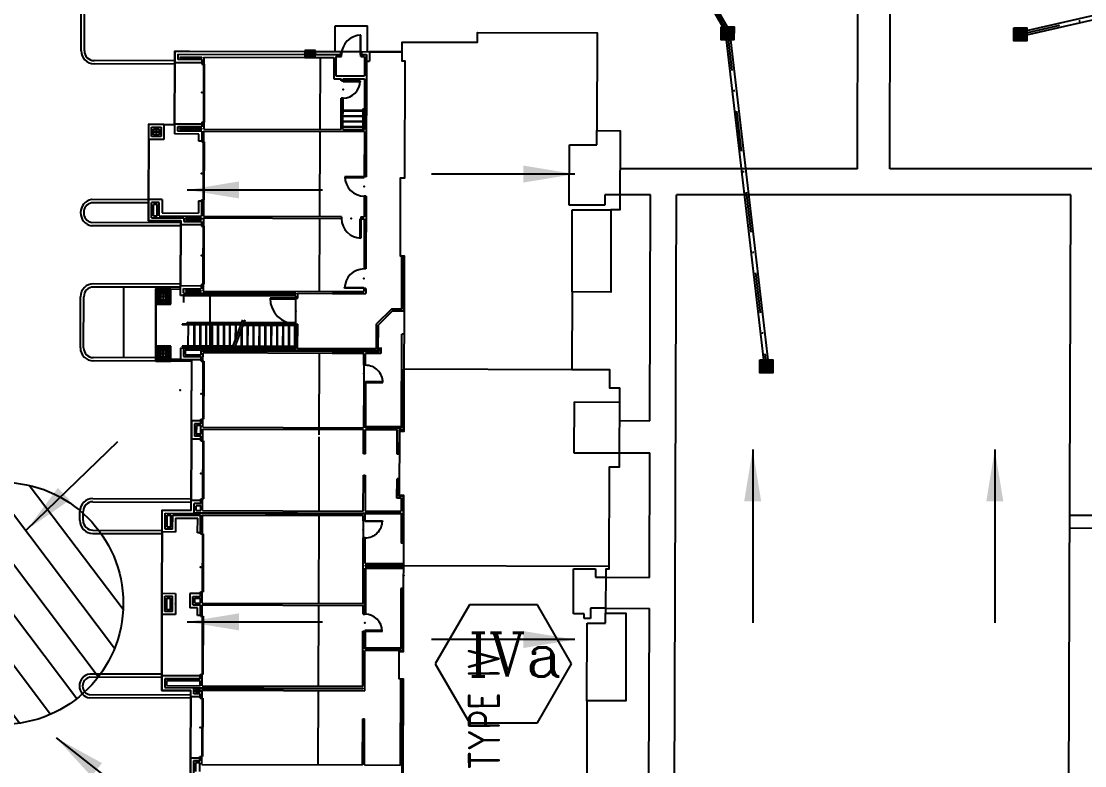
# Model space of a CAD drawing. Header units: feet. Extents: x 26064 to 27719, y 16802 to 28989.
# Drawn here: x 27254.8 to 27419.5, y 17707.2 to 17822.4 of the extents above; entities that cross this region are included whole.
import ezdxf
from ezdxf.enums import TextEntityAlignment as Align

# ---------------------------------------------------------------- set-up
doc = ezdxf.new("R2010")
doc.units = ezdxf.units.FT
doc.header["$LTSCALE"] = 50
doc.header["$MEASUREMENT"] = 0
doc.header["$PDSIZE"] = -0.5
doc.linetypes.add('CENTERPL', pattern=[0.25, 0.125, -0.0625, 0, -0.0625])
doc.linetypes.add('HIDDEN', pattern=[0.375, 0.25, -0.125])
for name, color, linetype in [('ALT-SD CL', 252, 'CENTERPL'), ('ALT-SD STRUCTURE', 252, 'Continuous'), ('ALT-SD-OUTER', 252, 'Continuous'), ('BUILDING-DOORS-EXT', 2, 'Continuous'), ('BUILDING-INTERIOR', 251, 'Continuous'), ('BUILDINGS', 5, 'Continuous'), ('CURB-B', 4, 'Continuous'), ('CURB-F', 32, 'Continuous'), ('FLUMES', 2, 'Continuous'), ('INLET PROTECTION', 1, 'HIDDEN'), ('SD-STRUCTURE', 6, 'Continuous'), ('SIDEWALK', 9, 'Continuous')]:
    doc.layers.add(name, color=color, linetype=linetype)
doc.styles.add('DCADTXTSTYLE2', font='ARCHITXT')
doc.styles.add('DCADTXTSTYLE3', font='ROMANC')
doc.styles.add('ls80', font='simplex', dxfattribs={"oblique": 15, "height": 4})
doc.dimstyles.new('dim', dxfattribs={"dimtxt": 0.18, "dimasz": 0.16, "dimexe": 0.0625, "dimexo": 0.0625, "dimgap": 0.03, "dimtad": 3, "dimdec": 4, "dimzin": 0, "dimdsep": 46, "dimtxsty": 'ls80', "dimcen": 0.09, "dimclrd": 256, "dimclre": 256, "dimclrt": 256, "dimaunit": 1, "dimadec": 4, "dimazin": 0, "dimtfac": 1, "dimtdec": 4, "dimtofl": 0, "dimtmove": 2, "dimatfit": 3, "dimfxl": 0, "dimtolj": 1, "dimtzin": 0, "dimlwd": -1, "dimlwe": -1, "dimarcsym": 0})

msp = doc.modelspace()

# ---------------------------------------------------------------- hatches: boundary and pattern name
at = {"layer": 'ALT-SD STRUCTURE'}
for points in [[(27363.18103, 17821.56951), (27365.18102, 17821.56367), (27365.17518, 17819.56368), (27363.17519, 17819.56952)], [(27408.55579, 17821.42769), (27410.55578, 17821.42185), (27410.54994, 17819.42186), (27408.54995, 17819.42769)], [(27369.19565, 17770.00288), (27371.19564, 17769.99704), (27371.18981, 17767.99705), (27369.18981, 17768.00289)]]:
    msp.add_hatch(color=7, dxfattribs=at).paths.add_polyline_path(points)
at = {"layer": 'INLET PROTECTION', "linetype": 'Continuous'}
h = msp.add_hatch(dxfattribs=at)
h.set_pattern_fill('ANSI31', scale=37.499998, angle=262.0889784, style=0)
h.set_pattern_definition([(307.088978, (51362.778, -5532.429), (3.7392183, 2.82681806), [])])
edge = h.paths.add_edge_path()
edge.add_arc((27251.78976, 17732.29707), 18.75, 0, 360)

# ---------------------------------------------------------------- linework, layer by layer
at = {"layer": 'ALT-SD CL', "color": 7}
for p, q in [((27409.55287, 17820.42477), (27467.89701, 17833.80839)), ((27364.12498, 17821.02202), (27358.97747, 17829.99817)), ((27364.12498, 17821.02202), (27370.19273, 17768.99996))]:
    msp.add_line(p, q, dxfattribs=at)
at = {"layer": 'ALT-SD STRUCTURE', "color": 7, "flags": 128}
for points in [[(27363.18103, 17821.56951), (27365.18102, 17821.56367), (27365.17518, 17819.56368), (27363.17519, 17819.56952)], [(27408.55579, 17821.42769), (27410.55578, 17821.42185), (27410.54994, 17819.42186), (27408.54995, 17819.42769)], [(27369.19565, 17770.00288), (27371.19564, 17769.99704), (27371.18981, 17767.99705), (27369.18981, 17768.00289)]]:
    msp.add_lwpolyline(points, close=True, dxfattribs=at)
at = {"layer": 'ALT-SD-OUTER', "color": 7}
for p, q in [((27410.55255, 17820.31552), (27466.89535, 17833.24004)), ((27410.55453, 17820.99312), (27466.89733, 17833.91764)), ((27363.43102, 17821.56878), (27358.78598, 17829.66873)), ((27364.19312, 17821.56655), (27359.16896, 17830.32761)), ((27363.96243, 17819.56722), (27369.7437, 17770.00128)), ((27364.62713, 17819.56528), (27370.4084, 17769.99934))]:
    msp.add_line(p, q, dxfattribs=at)
at = {"layer": 'BUILDING-DOORS-EXT', "color": 7}
for p, q in [((27307.25116, 17820.27441), (27307.24241, 17817.27563)), ((27307.37611, 17820.27405), (27307.25116, 17820.27441)), ((27307.36736, 17817.27526), (27307.37611, 17820.27405))]:
    msp.add_line(p, q, dxfattribs=at)
msp.add_arc((27307.36736, 17817.27526), 2.9988, 89.8327778, 179.8327778, dxfattribs=at)
at = {"layer": 'BUILDING-INTERIOR', "color": 7, "ltscale": 12}
for p, q in [((27278.54647, 17817.81748), (27278.54136, 17816.06819)), ((27278.54647, 17817.81748), (27280.79566, 17817.81091)), ((27279.00462, 17817.81614), (27298.66372, 17817.75876)), ((27298.66372, 17817.75876), (27298.66287, 17817.46721)), ((27298.66421, 17817.92537), (27298.66372, 17817.75876)), ((27300.33023, 17817.9205), (27298.66421, 17817.92537)), ((27300.32889, 17817.46235), (27300.32975, 17817.7539)), ((27300.32975, 17817.7539), (27300.33023, 17817.9205)), ((27300.32975, 17817.7539), (27304.2449, 17817.74248)), ((27304.24356, 17817.28432), (27304.2449, 17817.74248)), ((27307.49231, 17817.27484), (27307.49365, 17817.73299)), ((27307.49365, 17817.73299), (27308.70154, 17817.72947)), ((27308.70154, 17817.72947), (27308.69729, 17816.2717)), ((27313.78297, 17817.71478), (27308.70152, 17817.72961)), ((27278.54136, 17816.06819), (27278.51365, 17806.57213)), ((27278.54136, 17816.06819), (27282.74809, 17816.05591)), ((27279.00329, 17817.35807), (27279.00085, 17816.52501)), ((27282.74942, 17816.51407), (27279.00085, 17816.52501)), ((27279.00329, 17817.35798), (27298.74569, 17817.30036)), ((27279.2935, 17816.89898), (27279.29326, 17816.81572)), ((27282.75028, 17816.80563), (27279.29326, 17816.81572)), ((27279.2935, 17816.89898), (27282.75052, 17816.88889)), ((27282.74942, 17816.51407), (27282.74736, 17815.80601)), ((27282.75052, 17816.88889), (27282.75028, 17816.80563)), ((27283.03477, 17814.38912), (27283.04207, 17816.88804)), ((27283.04207, 17816.88804), (27283.03891, 17815.80516)), ((27283.04207, 17816.88799), (27298.74435, 17816.84221)), ((27298.6608, 17816.75915), (27298.66105, 17816.84245)), ((27300.32683, 17816.75429), (27298.6608, 17816.75915)), ((27298.66238, 17817.30061), (27298.66287, 17817.46721)), ((27298.66287, 17817.46721), (27300.32889, 17817.46235)), ((27298.74435, 17816.84221), (27298.74569, 17817.30036)), ((27298.7452, 17817.13376), (27300.24463, 17817.12939)), ((27300.24474, 17817.17104), (27298.74532, 17817.17541)), ((27300.24511, 17817.29599), (27300.24378, 17816.83783)), ((27300.24378, 17816.83783), (27303.20098, 17816.82922)), ((27300.24511, 17817.29599), (27304.36851, 17817.28395)), ((27300.32707, 17816.83759), (27300.32683, 17816.75429)), ((27300.32889, 17817.46235), (27300.32841, 17817.29574)), ((27301.03516, 17816.83554), (27301.00258, 17805.67324)), ((27303.20098, 17816.8292), (27303.19138, 17813.53884)), ((27303.49302, 17816.99495), (27303.48427, 17813.99614)), ((27303.49302, 17816.99497), (27304.36766, 17816.99242)), ((27304.36766, 17816.99242), (27304.36851, 17817.28395)), ((27307.24241, 17817.27557), (27307.36736, 17817.2752)), ((27307.36651, 17816.98365), (27307.36736, 17817.2752)), ((27307.36651, 17816.98365), (27307.94964, 17816.98194)), ((27307.36736, 17817.2752), (27308.24205, 17817.27265)), ((27307.94964, 17816.98194), (27307.94089, 17813.9831)), ((27308.24205, 17817.27265), (27308.18686, 17798.36324)), ((27308.23917, 17816.27303), (27308.69729, 17816.2717)), ((27282.74736, 17815.80601), (27283.03891, 17815.80516)), ((27283.01266, 17806.8086), (27283.03891, 17815.80516)), ((27283.03891, 17815.80516), (27283.16386, 17815.80479)), ((27283.13761, 17806.80823), (27283.16386, 17815.80479)), ((27303.19138, 17813.53884), (27304.31594, 17813.53554)), ((27303.48427, 17813.99614), (27307.94088, 17813.9831)), ((27304.31496, 17813.20231), (27304.31594, 17813.53554)), ((27304.60652, 17813.20146), (27304.31496, 17813.20231)), ((27304.60615, 17813.07651), (27304.60652, 17813.20146)), ((27307.2718, 17813.06873), (27304.60615, 17813.07651)), ((27304.60652, 17813.20146), (27304.60749, 17813.53469)), ((27304.60652, 17813.20146), (27307.27216, 17813.19368)), ((27304.60749, 17813.53469), (27307.93954, 17813.52494)), ((27307.27216, 17813.19368), (27307.2718, 17813.06873)), ((27307.93955, 17813.52494), (27307.91658, 17805.65308)), ((27304.29298, 17805.66363), (27304.30719, 17810.53667)), ((27304.59875, 17810.53582), (27304.30719, 17810.53667)), ((27304.58454, 17805.66278), (27304.59875, 17810.53582)), ((27304.59085, 17807.82852), (27307.92291, 17807.8188)), ((27304.59328, 17808.66154), (27307.92534, 17808.65181)), ((27307.67615, 17808.90245), (27307.66667, 17805.65381)), ((27307.67615, 17808.90245), (27307.80111, 17808.90208)), ((27307.80111, 17808.90208), (27307.79162, 17805.65344)), ((27274.50807, 17804.147), (27274.51488, 17806.47943)), ((27276.84732, 17806.47263), (27274.51488, 17806.47943)), ((27276.84732, 17806.47263), (27276.84051, 17804.14019)), ((27276.84732, 17806.47263), (27278.51334, 17806.46776)), ((27278.51365, 17806.57213), (27278.50903, 17804.9892)), ((27278.51365, 17806.57213), (27282.72037, 17806.55985)), ((27282.7211, 17806.80945), (27282.71903, 17806.1014)), ((27282.7211, 17806.80945), (27283.01266, 17806.8086)), ((27283.01266, 17806.8086), (27283.00949, 17805.72576)), ((27283.01266, 17806.8086), (27283.13761, 17806.80823)), ((27304.58598, 17806.1625), (27307.91805, 17806.15277)), ((27304.58841, 17806.99551), (27307.92048, 17806.98579)), ((27274.94668, 17804.58312), (27274.95093, 17806.04083)), ((27276.40432, 17804.57871), (27274.94668, 17804.58312)), ((27274.95093, 17806.04083), (27276.40879, 17806.03657)), ((27275.23909, 17804.87379), (27275.24164, 17805.74842)), ((27276.11366, 17804.87115), (27275.23909, 17804.87379)), ((27275.24164, 17805.74842), (27276.11634, 17805.74587)), ((27275.53149, 17805.16446), (27275.53234, 17805.45602)), ((27275.823, 17805.16358), (27275.53149, 17805.16446)), ((27275.53234, 17805.45602), (27275.82389, 17805.45517)), ((27275.82389, 17805.45517), (27275.823, 17805.16358)), ((27276.11634, 17805.74587), (27276.11366, 17804.87115)), ((27276.40879, 17806.03657), (27276.40432, 17804.57871)), ((27282.25759, 17804.97826), (27278.50903, 17804.9892)), ((27278.97047, 17806.11247), (27278.96852, 17805.44602)), ((27278.96852, 17805.44602), (27282.71709, 17805.43508)), ((27282.71903, 17806.1014), (27278.97047, 17806.11247)), ((27279.26117, 17805.82004), (27279.26093, 17805.7367)), ((27279.26093, 17805.7367), (27282.71793, 17805.72661)), ((27282.71818, 17805.80983), (27279.26117, 17805.82004)), ((27282.25443, 17803.89533), (27282.25759, 17804.97826)), ((27282.71709, 17805.43507), (27282.71223, 17803.76904)), ((27282.71818, 17805.80983), (27282.71794, 17805.72662)), ((27283.00864, 17805.43421), (27283.00378, 17803.76819)), ((27283.00864, 17805.43422), (27307.91573, 17805.36154)), ((27283.00949, 17805.72575), (27304.29298, 17805.66363)), ((27301.00173, 17805.38172), (27300.96331, 17792.22009)), ((27304.58454, 17805.66278), (27307.91658, 17805.65308)), ((27307.91573, 17805.36154), (27307.8953, 17798.36409)), ((27343.93787, 17803.29883), (27343.94431, 17805.50632)), ((27274.50807, 17804.147), (27274.4809, 17794.83807)), ((27276.84051, 17804.14019), (27274.50807, 17804.147)), ((27282.71259, 17803.89399), (27282.25443, 17803.89533)), ((27282.71223, 17803.76904), (27283.00378, 17803.76819)), ((27282.97752, 17794.77165), (27283.00378, 17803.76819)), ((27283.00378, 17803.76819), (27283.12873, 17803.76783)), ((27283.10248, 17794.77128), (27283.12873, 17803.76783)), ((27339.66228, 17793.98149), (27339.68951, 17803.31123)), ((27339.68951, 17803.31123), (27343.93787, 17803.29883)), ((27304.89646, 17798.37284), (27304.89609, 17798.24789)), ((27304.89609, 17798.24789), (27307.89494, 17798.23914)), ((27307.8953, 17798.36409), (27304.89646, 17798.37284)), ((27307.89494, 17798.23914), (27307.8953, 17798.36409)), ((27308.18686, 17798.36324), (27307.8953, 17798.36409)), ((27274.48094, 17794.83807), (27274.47134, 17791.54773)), ((27276.56348, 17794.83199), (27274.48094, 17794.83807)), ((27276.56348, 17794.83199), (27276.5574, 17792.74949)), ((27282.22745, 17794.64888), (27282.22186, 17792.73295)), ((27282.22745, 17794.64888), (27282.6856, 17794.64755)), ((27282.68597, 17794.7725), (27282.67868, 17792.27345)), ((27282.68597, 17794.7725), (27282.97752, 17794.77165)), ((27282.97752, 17794.77165), (27282.97023, 17792.27261)), ((27282.97752, 17794.77165), (27283.10248, 17794.77128)), ((27307.88655, 17795.36524), (27307.87719, 17792.15814)), ((27308.1781, 17795.36439), (27307.88655, 17795.36524)), ((27308.1781, 17795.36439), (27308.14516, 17784.07707)), ((27345.18566, 17795.56894), (27345.18098, 17793.96538)), ((27347.5181, 17795.56213), (27345.18566, 17795.56894)), ((27274.93084, 17792.00455), (27274.93776, 17794.37852)), ((27276.10398, 17794.37517), (27274.93776, 17794.37853)), ((27275.22324, 17792.29522), (27275.22847, 17794.08613)), ((27275.81158, 17794.08445), (27275.22847, 17794.08613)), ((27275.80635, 17792.29352), (27275.81158, 17794.08445)), ((27276.09791, 17792.29267), (27276.10398, 17794.37517)), ((27345.18098, 17793.96538), (27339.66228, 17793.98149)), ((27340.08117, 17780.52699), (27340.11831, 17793.25126)), ((27340.11831, 17793.25126), (27346.11602, 17793.23376)), ((27274.47134, 17791.54773), (27279.46942, 17791.53314)), ((27274.93084, 17792.00455), (27279.92891, 17791.98993)), ((27275.22324, 17792.29522), (27275.80635, 17792.29352)), ((27276.09791, 17792.29267), (27282.67868, 17792.27345)), ((27276.5574, 17792.74949), (27282.22186, 17792.73295)), ((27279.46942, 17791.53314), (27279.46784, 17790.99159)), ((27279.92891, 17791.99004), (27279.92733, 17791.44841)), ((27279.92733, 17791.44841), (27282.67624, 17791.44039)), ((27280.21974, 17791.73911), (27280.22047, 17791.98907)), ((27280.21974, 17791.73911), (27282.67709, 17791.73194)), ((27280.22047, 17791.98908), (27282.67782, 17791.9819)), ((27282.67624, 17791.44039), (27282.67418, 17790.73239)), ((27282.67782, 17791.9819), (27282.67709, 17791.73194)), ((27282.96938, 17791.98105), (27282.96573, 17790.73153)), ((27282.96938, 17791.98105), (27304.37781, 17791.91857)), ((27282.97023, 17792.27261), (27304.37867, 17792.21013)), ((27300.96246, 17791.92854), (27300.92941, 17780.59945)), ((27304.37854, 17792.16835), (27304.37769, 17791.8768)), ((27307.24283, 17788.86956), (27307.25158, 17791.86841)), ((27307.25158, 17791.86841), (27307.37653, 17791.86805)), ((27307.37653, 17791.86805), (27307.36778, 17788.8692)), ((27307.37738, 17792.1596), (27307.37653, 17791.86805)), ((27307.37653, 17791.86805), (27307.87634, 17791.86659)), ((27307.37738, 17792.1596), (27307.87719, 17792.15814)), ((27307.87634, 17791.86659), (27307.85361, 17784.07793)), ((27279.46772, 17790.94994), (27279.44012, 17781.4953)), ((27279.46784, 17790.99159), (27282.67491, 17790.98223)), ((27282.67418, 17790.73239), (27282.96573, 17790.73153)), ((27282.94607, 17783.99465), (27282.96573, 17790.73153)), ((27282.96573, 17790.73153), (27283.09068, 17790.73117)), ((27283.07102, 17783.99429), (27283.09068, 17790.73117)), ((27307.36778, 17788.8692), (27307.24283, 17788.86956)), ((27313.70828, 17777.855), (27313.73223, 17786.06017)), ((27313.99899, 17777.56259), (27314.02379, 17786.05932)), ((27282.93948, 17781.73503), (27282.94607, 17783.99465)), ((27283.06443, 17781.73467), (27283.07102, 17783.99429)), ((27308.14516, 17784.07707), (27307.8536, 17784.07793)), ((27279.43562, 17779.95415), (27279.44012, 17781.4953)), ((27279.44012, 17781.4953), (27282.64719, 17781.48594)), ((27282.64792, 17781.73588), (27282.64585, 17781.02778)), ((27282.64792, 17781.73588), (27282.93948, 17781.73503)), ((27282.93948, 17781.73503), (27282.93631, 17780.65201)), ((27282.93948, 17781.73503), (27283.06443, 17781.73467)), ((27275.60674, 17780.98579), (27275.59993, 17778.65335)), ((27277.93918, 17780.97898), (27275.60674, 17780.98579)), ((27275.60674, 17780.98579), (27277.93918, 17780.97898)), ((27275.77286, 17780.8187), (27275.76702, 17778.81949)), ((27275.77286, 17780.8187), (27277.77208, 17780.81287)), ((27275.89745, 17780.69339), (27275.89233, 17778.94406)), ((27275.89745, 17780.69339), (27277.64677, 17780.68828)), ((27276.14662, 17780.44275), (27275.89745, 17780.69339)), ((27276.14662, 17780.44275), (27276.14297, 17779.19323)), ((27277.39614, 17780.43911), (27276.14662, 17780.44275)), ((27276.22968, 17780.35921), (27276.22652, 17779.27629)), ((27277.31259, 17780.35605), (27276.22968, 17780.35921)), ((27276.3335, 17780.25478), (27276.33095, 17779.38011)), ((27277.20816, 17780.25222), (27276.3335, 17780.25478)), ((27276.6242, 17779.96237), (27276.62335, 17779.67082)), ((27276.91576, 17779.96152), (27276.6242, 17779.96237)), ((27276.91491, 17779.66997), (27276.91576, 17779.96152)), ((27277.20561, 17779.37756), (27277.20816, 17780.25222)), ((27277.30943, 17779.27313), (27277.31259, 17780.35605)), ((27277.39249, 17779.18959), (27277.39614, 17780.43911)), ((27277.39614, 17780.43911), (27277.64677, 17780.68828)), ((27277.64167, 17778.93895), (27277.64678, 17780.68828)), ((27277.76625, 17778.81364), (27277.77209, 17780.81287)), ((27277.93237, 17778.64655), (27277.93918, 17780.97898)), ((27277.93918, 17780.97898), (27279.4386, 17780.97461)), ((27279.89378, 17779.95282), (27279.43562, 17779.95415)), ((27279.89463, 17780.24438), (27279.89074, 17778.91167)), ((27279.89463, 17780.24438), (27279.89378, 17779.95282)), ((27279.89378, 17779.95282), (27297.30378, 17779.90201)), ((27279.89463, 17780.24438), (27297.30463, 17780.19359)), ((27279.895, 17780.36936), (27279.89694, 17781.03581)), ((27279.895, 17780.36936), (27297.30499, 17780.31854)), ((27279.895, 17780.36931), (27297.30499, 17780.31852)), ((27279.89694, 17781.03581), (27282.64585, 17781.02778)), ((27280.18765, 17780.7434), (27280.1874, 17780.66004)), ((27280.1874, 17780.66004), (27282.64476, 17780.65287)), ((27280.18765, 17780.7434), (27282.645, 17780.73623)), ((27282.645, 17780.73623), (27282.64476, 17780.65287)), ((27282.93631, 17780.65201), (27302.95093, 17780.59361)), ((27297.30274, 17779.54798), (27297.30378, 17779.90201)), ((27297.305, 17780.31869), (27297.30463, 17780.19359)), ((27297.5943, 17779.54713), (27297.59655, 17780.31767)), ((27297.59656, 17780.31767), (27302.95008, 17780.30205)), ((27302.95008, 17780.30199), (27308.1341, 17780.28686)), ((27302.95093, 17780.59356), (27307.8434, 17780.57927)), ((27304.846, 17781.08783), (27304.84637, 17781.21278)), ((27307.84485, 17781.07908), (27304.846, 17781.08783)), ((27304.84637, 17781.21278), (27307.84521, 17781.20403)), ((27307.84485, 17781.07908), (27307.8434, 17780.57927)), ((27307.84521, 17781.20403), (27307.84485, 17781.07908)), ((27308.1364, 17781.07823), (27307.84485, 17781.07908)), ((27308.13641, 17781.07823), (27308.1341, 17780.28703)), ((27275.59993, 17778.65335), (27275.58092, 17772.15599)), ((27275.59993, 17778.65335), (27277.93237, 17778.64655)), ((27277.76625, 17778.81364), (27275.76702, 17778.81947)), ((27276.14297, 17779.19323), (27275.89233, 17778.94406)), ((27277.64167, 17778.93895), (27275.89233, 17778.94406)), ((27276.14297, 17779.19323), (27277.39249, 17779.18959)), ((27276.22652, 17779.27629), (27277.30943, 17779.27313)), ((27276.33095, 17779.38011), (27277.20561, 17779.37756)), ((27276.62335, 17779.67082), (27276.91491, 17779.66997)), ((27277.39249, 17779.18959), (27277.64167, 17778.93895)), ((27293.30428, 17779.55965), (27293.30392, 17779.4347)), ((27293.30392, 17779.4347), (27297.30238, 17779.42303)), ((27297.30274, 17779.54798), (27293.30428, 17779.55965)), ((27297.29332, 17775.54951), (27297.30274, 17779.54798)), ((27297.30238, 17779.42303), (27297.30274, 17779.54798)), ((27297.30274, 17779.54798), (27297.5943, 17779.54713)), ((27312.09862, 17777.8597), (27309.7862, 17775.56073)), ((27312.21853, 17777.56779), (27310.0774, 17775.43911)), ((27313.70828, 17777.855), (27312.09862, 17777.8597)), ((27313.99899, 17777.56259), (27312.21853, 17777.56779)), ((27279.67267, 17775.53863), (27279.67231, 17775.41368)), ((27288.74156, 17775.38722), (27279.67231, 17775.41368)), ((27288.7893, 17775.51203), (27279.67267, 17775.53863)), ((27280.4644, 17775.66128), (27280.46476, 17775.78623)), ((27288.83705, 17775.63685), (27280.4644, 17775.66128)), ((27288.8848, 17775.76167), (27280.46476, 17775.78623)), ((27280.58862, 17775.41101), (27280.57902, 17772.12061)), ((27280.58935, 17775.66091), (27280.58899, 17775.53596)), ((27281.50494, 17775.40834), (27281.49533, 17772.11794)), ((27281.50567, 17775.65824), (27281.5053, 17775.53329)), ((27282.42125, 17775.40566), (27282.41165, 17772.11526)), ((27282.42198, 17775.65556), (27282.42162, 17775.53062)), ((27283.33756, 17775.40299), (27283.32796, 17772.11259)), ((27283.33829, 17775.65289), (27283.33793, 17775.52794)), ((27284.25388, 17775.40031), (27284.24428, 17772.10991)), ((27284.25461, 17775.65021), (27284.25424, 17775.52526)), ((27285.17019, 17775.39764), (27285.16059, 17772.10724)), ((27285.17092, 17775.64754), (27285.17056, 17775.52259)), ((27286.08651, 17775.39497), (27286.07691, 17772.10456)), ((27286.08724, 17775.64487), (27286.08687, 17775.51992)), ((27287.00282, 17775.39229), (27286.99322, 17772.10189)), ((27287.00355, 17775.64219), (27287.00319, 17775.51725)), ((27287.91914, 17775.38962), (27287.91244, 17773.09563)), ((27287.91987, 17775.63953), (27287.9195, 17775.51457)), ((27297.27995, 17771.73867), (27297.29107, 17775.54952)), ((27297.29107, 17775.54952), (27297.58263, 17775.54867)), ((27297.57151, 17771.73782), (27297.58263, 17775.54867)), ((27309.77494, 17771.70213), (27309.7862, 17775.56073)), ((27310.06564, 17771.40972), (27310.0774, 17775.43911)), ((27313.65468, 17759.48707), (27313.69698, 17773.98148)), ((27313.98854, 17773.98063), (27313.69698, 17773.98147)), ((27275.58097, 17772.15599), (27275.57416, 17769.82356)), ((27277.91341, 17772.14918), (27275.58097, 17772.15599)), ((27275.58097, 17772.15599), (27277.91341, 17772.14918)), ((27275.74709, 17771.9889), (27275.74125, 17769.98969)), ((27275.74709, 17771.9889), (27277.74631, 17771.98307)), ((27275.87167, 17771.86359), (27275.86656, 17770.11426)), ((27275.87167, 17771.86359), (27277.621, 17771.85848)), ((27276.12085, 17771.61295), (27275.87167, 17771.86359)), ((27276.12085, 17771.61295), (27276.1172, 17770.36343)), ((27277.37037, 17771.60931), (27276.12085, 17771.61295)), ((27277.36672, 17770.35979), (27277.37037, 17771.60931)), ((27277.37037, 17771.60931), (27277.621, 17771.85848)), ((27277.6159, 17770.10915), (27277.62101, 17771.85848)), ((27277.74048, 17769.98384), (27277.74632, 17771.98307)), ((27277.9066, 17769.81675), (27277.91341, 17772.14918)), ((27279.41179, 17771.79082), (27279.40681, 17770.0831)), ((27279.86996, 17771.78948), (27279.41179, 17771.79082)), ((27279.6627, 17772.12328), (27279.66234, 17771.99833)), ((27287.48399, 17771.97551), (27279.66234, 17771.99833)), ((27287.53173, 17772.10033), (27279.6627, 17772.12328)), ((27279.86996, 17771.78948), (27279.86631, 17770.53992)), ((27297.27995, 17771.73867), (27279.86996, 17771.78948)), ((27302.92504, 17771.72219), (27297.57151, 17771.73782)), ((27309.77494, 17771.70213), (27302.92504, 17771.72211)), ((27310.19243, 17771.90917), (27310.19061, 17771.28441)), ((27310.48342, 17771.90833), (27310.48074, 17770.992)), ((27277.74048, 17769.98384), (27275.74125, 17769.98967)), ((27276.1172, 17770.36343), (27275.86656, 17770.11426)), ((27277.6159, 17770.10915), (27275.86656, 17770.11426)), ((27276.1172, 17770.36343), (27277.36672, 17770.35979)), ((27276.20391, 17771.52941), (27276.20075, 17770.44649)), ((27276.20075, 17770.44649), (27277.28366, 17770.44333)), ((27277.28682, 17771.52625), (27276.20391, 17771.52941)), ((27276.30773, 17771.42498), (27276.30518, 17770.55031)), ((27276.30518, 17770.55031), (27277.17984, 17770.54776)), ((27277.18239, 17771.42243), (27276.30773, 17771.42498)), ((27276.59843, 17771.13257), (27276.59758, 17770.84102)), ((27276.59758, 17770.84102), (27276.88914, 17770.84017)), ((27276.88999, 17771.13172), (27276.59843, 17771.13257)), ((27276.88914, 17770.84017), (27276.88999, 17771.13172)), ((27277.17984, 17770.54776), (27277.18239, 17771.42243)), ((27277.28366, 17770.44333), (27277.28682, 17771.52625)), ((27277.36672, 17770.35979), (27277.6159, 17770.10915)), ((27279.40681, 17770.0831), (27277.90739, 17770.08748)), ((27279.40681, 17770.0831), (27282.61392, 17770.07374)), ((27279.86631, 17770.53992), (27282.61525, 17770.5319)), ((27280.16066, 17771.49703), (27280.15865, 17770.8098)), ((27280.15865, 17770.8098), (27282.61605, 17770.80263)), ((27302.92419, 17771.43064), (27280.16066, 17771.49703)), ((27281.12846, 17760.58158), (27281.15618, 17770.078)), ((27282.61319, 17769.82384), (27282.61525, 17770.5319)), ((27282.61605, 17770.80263), (27282.61769, 17771.36493)), ((27302.92382, 17771.30568), (27282.61769, 17771.36493)), ((27282.90474, 17769.82299), (27282.90839, 17771.07252)), ((27302.92297, 17771.01412), (27282.90839, 17771.07252)), ((27300.90145, 17771.01996), (27300.86461, 17758.39983)), ((27307.8155, 17770.99978), (27302.92297, 17771.01406)), ((27310.19061, 17771.28441), (27302.92382, 17771.30562)), ((27310.06564, 17771.40972), (27302.92419, 17771.43058)), ((27307.81015, 17769.16714), (27307.8155, 17770.99978)), ((27308.10171, 17769.1663), (27308.10706, 17770.99893)), ((27310.48074, 17770.992), (27308.10706, 17770.99893)), ((27275.57416, 17769.82356), (27277.9066, 17769.81675)), ((27282.6132, 17769.82384), (27282.90475, 17769.82299)), ((27282.90475, 17769.82299), (27282.89907, 17767.87678)), ((27282.90475, 17769.82299), (27283.0297, 17769.82262)), ((27283.0297, 17769.82262), (27283.02402, 17767.87642)), ((27307.81015, 17769.16714), (27307.80237, 17766.5015)), ((27308.10171, 17769.1663), (27307.81015, 17769.16714)), ((27313.94538, 17759.19465), (27313.97274, 17768.56605)), ((27314.0978, 17768.60734), (27340.04615, 17768.53161)), ((27282.89907, 17767.87678), (27282.87849, 17760.82643)), ((27283.02402, 17767.87642), (27283.00344, 17760.82607)), ((27308.09429, 17766.62562), (27308.09393, 17766.50067)), ((27310.75993, 17766.61784), (27308.09429, 17766.62562)), ((27310.75957, 17766.49289), (27310.75993, 17766.61784)), ((27307.80237, 17766.5015), (27307.78195, 17759.50421)), ((27308.09393, 17766.50065), (27307.80237, 17766.5015)), ((27308.09393, 17766.50065), (27308.0735, 17759.50336)), ((27308.09393, 17766.50067), (27310.75957, 17766.49289)), ((27340.40631, 17763.49078), (27340.38334, 17755.6188)), ((27340.40631, 17763.49078), (27347.40362, 17763.47035)), ((27281.12846, 17760.58158), (27281.12013, 17757.72855)), ((27282.5862, 17760.5774), (27281.12846, 17760.58158)), ((27281.58528, 17760.12211), (27281.57962, 17758.18537)), ((27282.58487, 17760.11925), (27281.58528, 17760.12211)), ((27282.58486, 17760.11925), (27282.58693, 17760.82728)), ((27282.58694, 17760.82728), (27282.87849, 17760.82643)), ((27282.87485, 17759.57689), (27282.87849, 17760.82643)), ((27282.87849, 17760.82643), (27283.00344, 17760.82607)), ((27281.87598, 17759.82972), (27281.87202, 17758.47608)), ((27282.58006, 17758.47401), (27281.87202, 17758.47608)), ((27282.58401, 17759.82768), (27281.87598, 17759.82972)), ((27282.58006, 17758.47401), (27282.58401, 17759.82768)), ((27282.86871, 17757.4738), (27282.874, 17759.28535)), ((27282.874, 17759.28535), (27307.78109, 17759.21265)), ((27282.87485, 17759.57689), (27307.78195, 17759.50421)), ((27307.77015, 17755.46409), (27307.78109, 17759.21265)), ((27308.0617, 17755.46324), (27308.07265, 17759.2118)), ((27308.07265, 17759.2118), (27312.98742, 17759.19745)), ((27308.0735, 17759.50336), (27313.65468, 17759.48707)), ((27313.65505, 17759.61201), (27308.07387, 17759.6283)), ((27312.97636, 17755.40724), (27312.98742, 17759.19745)), ((27313.27897, 17759.1966), (27313.26791, 17755.40639)), ((27313.27897, 17759.1966), (27313.94538, 17759.19465)), ((27281.12013, 17757.72855), (27281.09241, 17748.2322)), ((27282.57787, 17757.7243), (27281.12013, 17757.72855)), ((27282.57921, 17758.18246), (27281.57962, 17758.18537)), ((27282.57715, 17757.47465), (27282.57921, 17758.18246)), ((27282.57715, 17757.47465), (27282.86871, 17757.4738)), ((27282.86871, 17757.4738), (27282.84245, 17748.47675)), ((27282.86871, 17757.4738), (27282.99366, 17757.47343)), ((27282.99366, 17757.47343), (27282.9674, 17748.47638)), ((27300.86376, 17758.10828), (27300.83021, 17746.61269)), ((27308.06171, 17755.46324), (27307.77015, 17755.46409)), ((27313.26791, 17755.40639), (27312.97636, 17755.40724)), ((27340.38334, 17755.6188), (27347.38065, 17755.59838)), ((27307.74426, 17746.59252), (27307.76043, 17752.13203)), ((27307.76043, 17752.13203), (27308.05198, 17752.13118)), ((27308.05198, 17752.13118), (27308.03581, 17746.59168)), ((27312.95642, 17748.57652), (27312.96517, 17751.57538)), ((27313.25673, 17751.57453), (27312.96517, 17751.57538)), ((27313.24883, 17748.86723), (27313.25673, 17751.57453)), ((27313.62283, 17748.57458), (27312.95642, 17748.57652)), ((27313.91523, 17748.86528), (27313.24883, 17748.86723)), ((27313.62283, 17748.57458), (27313.617, 17746.57538)), ((27313.91523, 17748.86528), (27313.89408, 17741.61808)), ((27281.08798, 17746.71195), (27281.09241, 17748.2322)), ((27282.55016, 17748.22795), (27281.09241, 17748.2322)), ((27281.54516, 17746.37741), (27281.54923, 17747.77271)), ((27282.54882, 17747.76979), (27281.54923, 17747.77271)), ((27281.83757, 17746.66812), (27281.83969, 17747.397)), ((27282.54773, 17747.39494), (27281.83969, 17747.397)), ((27282.5456, 17746.66605), (27282.54773, 17747.39494)), ((27282.54882, 17747.76979), (27282.55089, 17748.4776)), ((27282.55089, 17748.4776), (27282.84245, 17748.47675)), ((27282.83716, 17746.6652), (27282.84245, 17748.47675)), ((27282.84245, 17748.47675), (27282.9674, 17748.47638)), ((27276.57982, 17743.35137), (27276.58967, 17746.72507)), ((27276.58967, 17746.72507), (27281.08798, 17746.71195)), ((27277.03931, 17743.80819), (27277.04649, 17746.26558)), ((27277.04649, 17746.26558), (27308.03459, 17746.17516)), ((27277.33172, 17744.09889), (27277.3372, 17745.97317)), ((27277.3372, 17745.97317), (27277.92031, 17745.97147)), ((27277.91484, 17744.09719), (27277.92031, 17745.97147)), ((27278.20554, 17743.80479), (27278.21186, 17745.97062)), ((27278.21186, 17745.97062), (27282.54354, 17745.95798)), ((27278.66868, 17745.51113), (27278.66236, 17743.34529)), ((27278.66868, 17745.51113), (27282.08404, 17745.50116)), ((27281.54516, 17746.37741), (27313.61615, 17746.28382)), ((27281.83757, 17746.66812), (27282.5456, 17746.66605)), ((27282.07736, 17743.21037), (27282.08404, 17745.50116)), ((27282.53515, 17743.08408), (27282.54354, 17745.95798)), ((27282.82671, 17743.08323), (27282.8351, 17745.95713)), ((27282.8351, 17745.95713), (27307.74219, 17745.88444)), ((27282.83716, 17746.6652), (27307.74426, 17746.59252)), ((27300.82814, 17745.9046), (27300.78839, 17732.28487)), ((27307.73988, 17745.09305), (27307.74219, 17745.88444)), ((27308.03144, 17745.09222), (27308.0346, 17746.17516)), ((27313.61578, 17746.15889), (27308.0346, 17746.17516)), ((27308.03581, 17746.59168), (27313.617, 17746.57538)), ((27313.61615, 17746.28382), (27313.60253, 17741.61893)), ((27278.20554, 17743.80479), (27277.03931, 17743.80819)), ((27277.91484, 17744.09719), (27277.33172, 17744.09889)), ((27307.73987, 17745.09305), (27307.73209, 17742.42743)), ((27308.03143, 17745.0922), (27307.73987, 17745.09305)), ((27308.03107, 17744.96725), (27308.03144, 17745.0922)), ((27310.69672, 17744.95947), (27308.03107, 17744.96725)), ((27308.03144, 17745.0922), (27310.69709, 17745.08442)), ((27310.69709, 17745.08442), (27310.69672, 17744.95947)), ((27276.57982, 17743.35137), (27276.55212, 17733.85502)), ((27278.66236, 17743.34529), (27276.57982, 17743.35137)), ((27282.53551, 17743.20903), (27282.07736, 17743.21037)), ((27282.53515, 17743.08408), (27282.82671, 17743.08323)), ((27282.82671, 17743.08323), (27282.80045, 17734.08669)), ((27282.82671, 17743.08323), (27282.95166, 17743.08287)), ((27282.95166, 17743.08287), (27282.9254, 17734.08632)), ((27307.70244, 17732.2647), (27307.7321, 17742.42743)), ((27308.02365, 17742.42658), (27307.73209, 17742.42743)), ((27308.01211, 17738.46976), (27308.02366, 17742.42658)), ((27313.89408, 17741.61808), (27313.60253, 17741.61893)), ((27313.89408, 17741.61808), (27313.60253, 17741.61893)), ((27307.98926, 17730.63946), (27308.01004, 17737.76171)), ((27308.01004, 17737.76171), (27313.88277, 17737.74457)), ((27308.01089, 17738.05325), (27308.01126, 17738.17821)), ((27308.01089, 17738.05325), (27313.88362, 17738.03612)), ((27308.01126, 17738.17821), (27313.88399, 17738.16107)), ((27308.01211, 17738.46976), (27313.88484, 17738.45263)), ((27308.11419, 17730.6391), (27308.13498, 17737.76134)), ((27313.88362, 17738.03612), (27313.88277, 17737.74457)), ((27313.88484, 17738.45263), (27313.88399, 17738.16107)), ((27314.00895, 17738.1607), (27345.7884, 17738.06795)), ((27340.31049, 17730.67005), (27340.33092, 17737.66736)), ((27340.33092, 17737.66736), (27343.70462, 17737.65752)), ((27343.70462, 17737.65752), (27343.70079, 17736.34552)), ((27343.70079, 17736.34552), (27345.30434, 17736.34084)), ((27276.55211, 17733.85502), (27276.54251, 17730.56462)), ((27276.55211, 17733.85502), (27278.63465, 17733.84894)), ((27278.63465, 17733.84894), (27278.62504, 17730.55854)), ((27280.88377, 17733.84237), (27280.87721, 17731.59324)), ((27282.50816, 17733.83763), (27280.88377, 17733.84237)), ((27282.50682, 17733.37948), (27282.50889, 17734.08754)), ((27282.5089, 17734.08754), (27282.80045, 17734.08669)), ((27282.79535, 17732.33736), (27282.80045, 17734.08669)), ((27282.80045, 17734.08669), (27282.9254, 17734.08632)), ((27313.58198, 17734.57997), (27313.55475, 17725.25019)), ((27313.87354, 17734.57912), (27313.58198, 17734.57997)), ((27313.58198, 17734.57997), (27313.87354, 17734.57912)), ((27313.84545, 17724.95779), (27313.87354, 17734.57912)), ((27277.002, 17731.02144), (27277.00894, 17733.39552)), ((27277.00894, 17733.39552), (27278.17515, 17733.39212)), ((27277.29441, 17731.31214), (27277.29963, 17733.10312)), ((27277.29963, 17733.10312), (27277.88275, 17733.10142)), ((27277.87752, 17731.31044), (27277.88275, 17733.10142)), ((27278.16822, 17731.01804), (27278.17515, 17733.39212)), ((27281.3367, 17732.05006), (27281.34059, 17733.38288)), ((27281.3367, 17732.05006), (27282.50293, 17732.04666)), ((27281.34059, 17733.38288), (27282.50682, 17733.37948)), ((27281.62911, 17732.34077), (27281.63129, 17733.09047)), ((27281.62911, 17732.34077), (27282.50379, 17732.33821)), ((27281.63129, 17733.09047), (27282.50597, 17733.08792)), ((27282.49783, 17730.29733), (27282.50293, 17732.04666)), ((27282.50379, 17732.33821), (27282.50597, 17733.08792)), ((27282.78939, 17730.29648), (27282.79449, 17732.04581)), ((27282.79449, 17732.04581), (27307.70159, 17731.97316)), ((27282.79535, 17732.33736), (27307.70244, 17732.2647)), ((27276.54251, 17730.56462), (27276.5148, 17721.06827)), ((27278.62504, 17730.55854), (27276.54251, 17730.56462)), ((27278.16822, 17731.01804), (27277.002, 17731.02144)), ((27277.87752, 17731.31044), (27277.29441, 17731.31214)), ((27282.04344, 17731.58984), (27280.87721, 17731.59324)), ((27282.04004, 17730.42362), (27282.04344, 17731.58984)), ((27282.49819, 17730.42228), (27282.04004, 17730.42362)), ((27300.78754, 17731.99333), (27300.75107, 17719.49811)), ((27307.6977, 17730.64032), (27307.70159, 17731.97316)), ((27307.6977, 17730.64032), (27307.98926, 17730.63946)), ((27341.97651, 17730.66519), (27340.31049, 17730.67005)), ((27341.97445, 17729.95713), (27341.97651, 17730.66519)), ((27342.95786, 17731.53699), (27342.95324, 17729.95427)), ((27345.2903, 17731.53019), (27342.95786, 17731.53699)), ((27345.28355, 17729.21857), (27345.28811, 17730.78047)), ((27282.49783, 17730.29733), (27282.78939, 17730.29648)), ((27282.78939, 17730.29648), (27282.76313, 17721.29994)), ((27282.78939, 17730.29648), (27282.91434, 17730.29612)), ((27282.91434, 17730.29612), (27282.88808, 17721.29958)), ((27342.95324, 17729.95427), (27341.97445, 17729.95713)), ((27342.39541, 17717.21069), (27342.43048, 17729.2269)), ((27342.43048, 17729.2269), (27345.28355, 17729.21857)), ((27307.66512, 17719.47793), (27307.68992, 17727.97467)), ((27307.68992, 17727.97467), (27307.98148, 17727.97382)), ((27307.97357, 17725.26649), (27307.98148, 17727.97382)), ((27307.98184, 17728.09877), (27307.98148, 17727.97382)), ((27307.98148, 17727.97382), (27310.64712, 17727.96604)), ((27310.64748, 17728.09099), (27307.98184, 17728.09877)), ((27308.09888, 17725.39106), (27308.10641, 17727.97346)), ((27310.64712, 17727.96604), (27310.64748, 17728.09099)), ((27307.95461, 17718.76902), (27307.97272, 17724.97493)), ((27313.84545, 17724.95779), (27307.97272, 17724.97493)), ((27313.55475, 17725.25019), (27307.97357, 17725.26649)), ((27313.43016, 17725.3755), (27308.09888, 17725.39106)), ((27276.51479, 17721.06827), (27276.50823, 17718.81913)), ((27282.47084, 17721.05088), (27276.51479, 17721.06827)), ((27276.97161, 17720.60877), (27276.96772, 17719.27595)), ((27282.46951, 17720.59272), (27276.97161, 17720.60877)), ((27282.46951, 17720.59272), (27282.47157, 17721.30079)), ((27282.47158, 17721.30079), (27282.76313, 17721.29994)), ((27282.75803, 17719.55061), (27282.76313, 17721.29994)), ((27282.76313, 17721.29994), (27282.88808, 17721.29958)), ((27276.96772, 17719.27595), (27307.66427, 17719.18637)), ((27277.26232, 17720.31637), (27277.26013, 17719.56667)), ((27277.26013, 17719.56667), (27282.46647, 17719.55146)), ((27282.46865, 17720.30118), (27277.26232, 17720.31637)), ((27281.46322, 17718.30486), (27281.46565, 17719.13787)), ((27281.46564, 17719.13787), (27307.66391, 17719.06142)), ((27281.75562, 17718.59556), (27281.75635, 17718.84547)), ((27281.75635, 17718.84547), (27282.4644, 17718.8434)), ((27282.46367, 17718.5935), (27282.4644, 17718.84341)), ((27282.46647, 17719.55147), (27282.46865, 17720.30118)), ((27282.75231, 17717.59303), (27282.75596, 17718.84255)), ((27282.75596, 17718.84255), (27307.95461, 17718.76902)), ((27282.75803, 17719.55061), (27307.66512, 17719.47793)), ((27307.66391, 17719.06142), (27307.66427, 17719.18637)), ((27313.50224, 17707.25714), (27313.54077, 17720.46042)), ((27313.83233, 17720.45957), (27313.54077, 17720.46042)), ((27313.78613, 17704.63229), (27313.83233, 17720.45957)), ((27276.50823, 17718.81913), (27281.00652, 17718.80601)), ((27281.00373, 17717.84804), (27280.97601, 17708.35169)), ((27281.00373, 17717.84804), (27281.00652, 17718.80601)), ((27282.46148, 17717.84378), (27281.00373, 17717.84804)), ((27282.46282, 17718.30194), (27281.46322, 17718.30486)), ((27282.46367, 17718.5935), (27281.75562, 17718.59556)), ((27282.46075, 17717.59388), (27282.46282, 17718.30194)), ((27282.46075, 17717.59388), (27282.7523, 17717.59303)), ((27282.7523, 17717.59303), (27282.72605, 17708.59648)), ((27282.7523, 17717.59303), (27282.87726, 17717.59266)), ((27282.87726, 17717.59266), (27282.851, 17708.59612)), ((27300.74901, 17718.79004), (27300.71546, 17707.29446)), ((27307.6295, 17707.27428), (27307.65041, 17714.4382)), ((27307.65041, 17714.4382), (27307.94197, 17714.43735)), ((27307.92106, 17707.27343), (27307.94197, 17714.43735)), ((27280.97601, 17708.35169), (27280.96768, 17705.49861)), ((27282.43377, 17708.34743), (27280.97601, 17708.35169)), ((27281.43282, 17707.89219), (27281.42717, 17705.95543)), ((27282.43243, 17707.88927), (27281.43282, 17707.89219)), ((27281.72353, 17707.59979), (27281.71958, 17706.24613)), ((27282.43158, 17707.59772), (27281.72353, 17707.59979)), ((27282.42763, 17706.24407), (27282.43158, 17707.59772)), ((27282.43243, 17707.88927), (27282.4345, 17708.59734)), ((27282.43449, 17708.59734), (27282.72605, 17708.59648)), ((27282.72241, 17707.34696), (27282.72606, 17708.59648)), ((27282.72241, 17707.34696), (27307.62951, 17707.27428)), ((27282.72605, 17708.59648), (27282.851, 17708.59612)), ((27307.92107, 17707.27343), (27313.50224, 17707.25714))]:
    msp.add_line(p, q, dxfattribs=at)
at = {"layer": 'BUILDING-INTERIOR', "color": 7, "ltscale": 6}
for p, q in [((27283.13761, 17806.80823), (27283.16386, 17815.80479)), ((27283.16386, 17815.80479), (27283.16386, 17815.80479)), ((27283.13761, 17806.80823), (27283.13761, 17806.80823)), ((27283.10248, 17794.77128), (27283.12873, 17803.76783)), ((27283.12873, 17803.76783), (27283.12873, 17803.76783)), ((27283.10248, 17794.77128), (27283.10248, 17794.77128)), ((27283.07102, 17783.99429), (27283.09068, 17790.73117)), ((27283.09068, 17790.73117), (27283.09068, 17790.73117)), ((27283.06443, 17781.73467), (27283.07102, 17783.99429)), ((27283.06443, 17781.73467), (27283.06443, 17781.73467)), ((27283.97559, 17779.94091), (27283.95177, 17771.77757)), ((27289.09791, 17775.38618), (27297.29053, 17775.36227)), ((27289.14565, 17775.51099), (27297.2909, 17775.48722)), ((27297.29126, 17775.61217), (27289.24078, 17775.63567)), ((27297.29163, 17775.73712), (27289.24114, 17775.76063)), ((27289.75177, 17775.38427), (27289.74216, 17772.09387)), ((27289.7525, 17775.63418), (27289.75213, 17775.50922)), ((27290.66808, 17775.3816), (27290.65848, 17772.0912)), ((27290.66881, 17775.63151), (27290.66845, 17775.50655)), ((27291.5844, 17775.37892), (27291.57479, 17772.08853)), ((27291.58512, 17775.62883), (27291.58476, 17775.50387)), ((27292.50071, 17775.37625), (27292.4911, 17772.08585)), ((27292.50144, 17775.62615), (27292.50107, 17775.50119)), ((27293.41702, 17775.37357), (27293.40742, 17772.08317)), ((27293.41775, 17775.62348), (27293.41739, 17775.49852)), ((27294.33333, 17775.3709), (27294.32373, 17772.0805)), ((27294.33406, 17775.6208), (27294.3337, 17775.49585)), ((27295.24965, 17775.36822), (27295.24004, 17772.07782)), ((27295.25038, 17775.61813), (27295.25001, 17775.49317)), ((27296.16596, 17775.36555), (27296.15636, 17772.07515)), ((27296.16669, 17775.61545), (27296.16633, 17775.4905)), ((27297.08228, 17775.36288), (27297.07267, 17772.07247)), ((27297.08301, 17775.61278), (27297.08264, 17775.48782)), ((27288.83307, 17774.56978), (27288.82585, 17772.09655)), ((27297.28056, 17771.94691), (27287.84034, 17771.97447)), ((27297.28093, 17772.07187), (27287.88808, 17772.09929)), ((27297.07231, 17771.94752), (27297.07171, 17771.73927)), ((27283.0297, 17769.82262), (27283.02402, 17767.87642)), ((27283.0297, 17769.82262), (27283.0297, 17769.82262)), ((27283.02402, 17767.87642), (27283.00344, 17760.82607)), ((27283.00344, 17760.82607), (27283.00344, 17760.82607)), ((27282.99366, 17757.47343), (27282.9674, 17748.47638)), ((27282.99366, 17757.47343), (27282.99366, 17757.47343)), ((27282.9674, 17748.47638), (27282.9674, 17748.47638)), ((27282.95166, 17743.08287), (27282.9254, 17734.08632)), ((27282.95166, 17743.08287), (27282.95166, 17743.08287)), ((27282.9254, 17734.08632), (27282.9254, 17734.08632)), ((27282.91434, 17730.29612), (27282.88808, 17721.29958)), ((27282.91434, 17730.29612), (27282.91434, 17730.29612)), ((27282.88808, 17721.29958), (27282.88808, 17721.29958)), ((27282.87726, 17717.59266), (27282.851, 17708.59612)), ((27282.87726, 17717.59266), (27282.87726, 17717.59266)), ((27282.851, 17708.59612), (27282.851, 17708.59612))]:
    msp.add_line(p, q, dxfattribs=at)
at = {"layer": 'BUILDING-INTERIOR', "color": 7, "ltscale": 4}
for p, q in [((27304.59303, 17808.57824), (27307.9251, 17808.56851)), ((27304.58817, 17806.91221), (27307.92023, 17806.90249)), ((27304.5906, 17807.74522), (27307.92267, 17807.7355)), ((27304.58574, 17806.0792), (27307.9178, 17806.06947)), ((27281.58824, 17775.40809), (27281.57864, 17772.11769)), ((27281.58897, 17775.65799), (27281.5886, 17775.53305)), ((27282.50455, 17775.40542), (27282.49495, 17772.11502)), ((27282.50528, 17775.65532), (27282.50492, 17775.53037)), ((27283.42087, 17775.40275), (27283.41126, 17772.11234)), ((27283.4216, 17775.65264), (27283.42123, 17775.5277)), ((27284.33718, 17775.40007), (27284.32758, 17772.10967)), ((27284.33791, 17775.64997), (27284.33755, 17775.52502)), ((27285.2535, 17775.3974), (27285.24389, 17772.10699)), ((27285.25422, 17775.6473), (27285.25386, 17775.52235)), ((27286.16981, 17775.39473), (27286.16021, 17772.10432)), ((27286.17054, 17775.64462), (27286.17017, 17775.51968)), ((27287.08612, 17775.39205), (27287.07652, 17772.10165)), ((27287.08685, 17775.64196), (27287.08649, 17775.517)), ((27288.00244, 17775.38938), (27287.99638, 17773.31509)), ((27288.00317, 17775.63929), (27288.0028, 17775.51433)), ((27288.91737, 17774.9142), (27288.90915, 17772.09631)), ((27289.83507, 17775.38403), (27289.82546, 17772.09363)), ((27289.8358, 17775.63394), (27289.83543, 17775.50897)), ((27290.75138, 17775.38135), (27290.74178, 17772.09096)), ((27290.75211, 17775.63126), (27290.75175, 17775.50631)), ((27291.6677, 17775.37868), (27291.65809, 17772.08828)), ((27291.66843, 17775.62859), (27291.66806, 17775.50363)), ((27292.58401, 17775.376), (27292.57441, 17772.0856)), ((27292.58474, 17775.62591), (27292.58437, 17775.50095)), ((27293.50032, 17775.37333), (27293.49072, 17772.08293)), ((27293.50105, 17775.62323), (27293.50069, 17775.49828)), ((27294.41664, 17775.37066), (27294.40704, 17772.08025)), ((27294.41737, 17775.62056), (27294.417, 17775.4956)), ((27295.33295, 17775.36798), (27295.32335, 17772.07758)), ((27295.33368, 17775.61789), (27295.33332, 17775.49293)), ((27296.24927, 17775.36531), (27296.23967, 17772.07491)), ((27296.25, 17775.61521), (27296.24963, 17775.49025)), ((27297.16558, 17775.36263), (27297.15598, 17772.07223)), ((27297.16631, 17775.61254), (27297.16595, 17775.48758))]:
    msp.add_line(p, q, dxfattribs=at)
at = {"layer": 'BUILDING-INTERIOR', "color": 7, "ltscale": 48}
for p, q in [((27287.40441, 17771.76749), (27289.05984, 17776.21932)), ((27287.76077, 17771.76645), (27289.41619, 17776.21828))]:
    msp.add_line(p, q, dxfattribs=at)
at = {"layer": 'BUILDING-INTERIOR', "color": 7, "ltscale": 15}
for p, q in [((27324.17331, 17732.05809), (27318.90187, 17722.92761)), ((27334.71618, 17732.05809), (27324.17331, 17732.05809)), ((27339.98761, 17722.92761), (27334.71618, 17732.05809)), ((27318.90187, 17722.92761), (27324.17331, 17713.79729)), ((27334.71618, 17713.79729), (27339.98761, 17722.92761)), ((27324.17331, 17713.79729), (27334.71618, 17713.79729))]:
    msp.add_line(p, q, dxfattribs=at)
at = {"layer": 'BUILDING-INTERIOR', "color": 7, "ltscale": 12}
msp.add_lwpolyline([(27313.8734, 17691.72022), (27313.95762, 17720.58412), (27313.2912, 17720.58607), (27313.3036, 17724.83443), (27313.97001, 17724.83249), (27314.04055, 17748.98987), (27313.37414, 17748.99181), (27313.40332, 17758.98797), (27314.06973, 17758.98603), (27314.14873, 17786.05895), (27313.48232, 17786.0609), (27313.5177, 17798.18123), (27314.18411, 17798.17929), (27314.23686, 17816.25553), (27313.77871, 17816.25686), (27313.78734, 17819.21421), (27325.44952, 17819.18018), (27325.4539, 17820.6796), (27343.98844, 17820.62552), (27343.94431, 17805.50632), (27347.5471, 17805.49581), (27347.5113, 17793.22969), (27346.11594, 17793.21293), (27346.07887, 17780.50949), (27340.08117, 17780.52699), (27340.04615, 17768.53161), (27345.87726, 17768.51458), (27345.86899, 17765.68234), (27347.41007, 17765.67784), (27347.3742, 17753.3909), (27345.83313, 17753.3954), (27345.78706, 17737.60979), (27345.30805, 17737.61119), (27345.28811, 17730.78047), (27348.43274, 17730.7713), (27348.3931, 17717.19318), (27342.39541, 17717.21069), (27342.3614, 17705.54851)], dxfattribs=at)
for centre, radius, start, end in [((27304.60652, 17813.20146), 2.66565, 269.8329778, 359.8327778), ((27307.8953, 17798.36409), 2.99886, 179.8327778, 269.8327778), ((27307.37653, 17791.86805), 2.99886, 179.8327778, 269.8327778), ((27307.84485, 17781.07908), 2.99886, 89.8327778, 179.8327778), ((27297.30274, 17779.54798), 3.99848, 179.8327778, 269.8327778), ((27308.09393, 17766.50067), 2.66565, 359.8327778, 89.8329778), ((27308.03144, 17745.0922), 2.66565, 269.8327778, 359.8327778), ((27307.98148, 17727.97382), 2.66565, 359.8327778, 89.8327778)]:
    msp.add_arc(centre, radius, start, end, dxfattribs=at)
for p in [(27282.73445, 17811.3911, 1), (27283.02578, 17811.30688, 1), (27304.60261, 17811.86864, 1), (27282.69786, 17798.85426, 1), (27307.89093, 17796.86466, 1), (27305.8771, 17791.87241, 1), (27279.45398, 17786.24344, 1), (27282.66078, 17786.15079, 1), (27282.95284, 17786.31653, 1), (27307.84925, 17782.5786, 1), (27297.29691, 17777.54876, 1), (27307.80651, 17767.91762, 1), (27279.39296, 17765.3349, 1), (27282.89162, 17765.3247, 1), (27282.59842, 17764.76327, 1), (27282.56237, 17752.41384, 1), (27282.85558, 17752.97527, 1), (27307.73577, 17743.67693, 1), (27282.52007, 17737.9194, 1), (27314.00444, 17736.61962, 1), (27276.54731, 17732.20982, 1), (27278.62984, 17732.20374, 1), (27307.98536, 17729.30663, 1), (27282.44762, 17713.09561, 1), (27282.73918, 17713.09476, 1)]:
    msp.add_point(p, dxfattribs=at)
at = {"layer": 'BUILDING-INTERIOR', "color": 7, "ltscale": 15}
msp.add_point((27329.44474, 17722.92761, 1), dxfattribs=at)
at = {"layer": 'BUILDINGS', "color": 7, "flags": 128}
msp.add_lwpolyline([(27280.96768, 17705.49861), (27280.97601, 17708.35169), (27281.00373, 17717.84804), (27281.00652, 17718.80601), (27276.50823, 17718.81913), (27276.5148, 17721.06827), (27276.54251, 17730.56462), (27276.55211, 17733.85502), (27276.57982, 17743.35137), (27276.58967, 17746.72507), (27281.08798, 17746.71195), (27281.09241, 17748.2322), (27281.12013, 17757.72855), (27281.12846, 17760.58158), (27281.15539, 17769.80726), (27277.9066, 17769.81675), (27277.9066, 17769.81675), (27277.9066, 17769.81675), (27275.57416, 17769.82356), (27275.58092, 17772.15599), (27275.60674, 17780.98579), (27277.93918, 17780.97898), (27279.4386, 17780.97461), (27279.43866, 17780.9953), (27279.44012, 17781.4953), (27279.46772, 17790.94994), (27279.46942, 17791.53314), (27274.47134, 17791.54773), (27274.4809, 17794.83807), (27274.50807, 17804.147), (27274.51488, 17806.47943), (27276.84732, 17806.47263), (27278.51334, 17806.46776), (27278.51365, 17806.57213), (27278.54136, 17816.06819), (27278.54647, 17817.81748), (27298.66372, 17817.75876), (27300.32975, 17817.7539), (27304.2449, 17817.74248), (27307.49365, 17817.73299), (27308.70154, 17817.72947), (27313.78297, 17817.71478), (27313.78734, 17819.21421), (27325.44952, 17819.18018), (27325.4539, 17820.6796), (27343.98844, 17820.62552), (27343.94431, 17805.50632), (27347.5471, 17805.49581), (27347.5113, 17793.22969), (27346.11594, 17793.21293), (27346.07887, 17780.50949), (27340.08117, 17780.52699), (27340.04615, 17768.53161), (27345.87726, 17768.51458), (27345.86899, 17765.68234), (27347.41007, 17765.67784), (27347.3742, 17753.3909), (27345.83313, 17753.3954), (27345.78706, 17737.60979), (27345.30805, 17737.61119), (27345.28811, 17730.78047), (27348.43274, 17730.7713), (27348.3931, 17717.19318), (27342.39541, 17717.21069), (27342.3614, 17705.54851)], dxfattribs=at)
at = {"layer": 'CURB-B', "color": 7, "flags": 128}
for points in [[(27264.52872, 17817.85951), (27264.5827, 17835.10959)], [(27278.54209, 17816.31829), (27266.02433, 17816.35482)], [(27274.47933, 17794.29645), (27265.61772, 17794.32231)], [(27279.46857, 17791.24174), (27265.61553, 17791.28217)], [(27264.41216, 17771.85678), (27264.43871, 17779.78966)], [(27279.43939, 17781.24525), (27265.94308, 17781.28464)], [(27275.57561, 17770.32355), (27265.90777, 17770.35177)], [(27265.84218, 17748.02636), (27281.09168, 17747.98186)], [(27264.33374, 17745.13721), (27264.33781, 17746.53075)], [(27265.82936, 17743.63284), (27276.58055, 17743.60146)], [(27276.51407, 17720.8183), (27265.36674, 17720.85106)], [(27281.00446, 17718.09813), (27265.35883, 17718.14379)]]:
    msp.add_lwpolyline(points, dxfattribs=at)
for points in [[(27264.52872, 17817.85951, 0.414275292), (27266.02433, 17816.35482)], [(27265.61772, 17794.32231, 0.785608064), (27265.61553, 17791.28217)], [(27265.94308, 17781.28464, 0.414088254), (27264.43871, 17779.78966)], [(27264.41216, 17771.85678, 0.414338882), (27265.90777, 17770.35177)], [(27265.84218, 17748.02636, 0.414213562), (27264.33781, 17746.53075)], [(27264.33374, 17745.13721, 0.414213562), (27265.82936, 17743.63284)], [(27265.36674, 17720.85106, 0.824137091), (27265.35883, 17718.14379)]]:
    msp.add_lwpolyline(points, format="xyb", dxfattribs=at)
at = {"layer": 'CURB-F', "color": 7}
for p, q in [((27264.02851, 17817.86065), (27264.08615, 17837.61105)), ((27278.54063, 17815.81829), (27266.02266, 17815.85482)), ((27274.48078, 17794.79645), (27265.62733, 17794.82229)), ((27279.46711, 17790.74175), (27265.61553, 17790.78217)), ((27279.44085, 17781.74524), (27265.94031, 17781.78465)), ((27263.91133, 17771.8576), (27263.93448, 17779.79049)), ((27275.57416, 17769.82356), (27265.90548, 17769.85177)), ((27265.84364, 17748.52636), (27281.09314, 17748.48185)), ((27263.83374, 17745.13867), (27263.83781, 17746.53221)), ((27265.8279, 17743.13284), (27276.57909, 17743.10146)), ((27276.51553, 17721.3183), (27265.3682, 17721.35106)), ((27281.003, 17717.59813), (27265.35737, 17717.64379))]:
    msp.add_line(p, q, dxfattribs=at)
for centre, radius, start, end in [((27266.0285, 17817.85481), 2, 179.8327778, 269.8327778), ((27265.98602, 17792.80117), 2.0527, 100.0635862, 259.6019705), ((27265.93447, 17779.78466), 2, 89.8327778, 179.8327778), ((27265.91132, 17771.85177), 2, 179.8327778, 269.8327778), ((27265.8378, 17746.52637), 2, 89.8327778, 179.8327778), ((27265.83374, 17745.13283), 2, 179.8327778, 269.8327778), ((27265.62224, 17719.49667), 1.87171, 97.8006413, 261.8647547)]:
    msp.add_arc(centre, radius, start, end, dxfattribs=at)
at = {"layer": 'FLUMES', "color": 7}
for p, q in [((27421.19949, 17745.90818), (27417.19951, 17745.91985)), ((27421.19365, 17743.90819), (27417.19367, 17743.91986))]:
    msp.add_line(p, q, dxfattribs=at)
at = {"layer": 'INLET PROTECTION', "color": 7, "linetype": 'Continuous'}
msp.add_circle((27251.78976, 17732.29707), 18.75, dxfattribs=at)
at = {"layer": 'SIDEWALK', "color": 7}
for p, q in [((27384.30663, 17799.56213), (27384.41981, 17838.33934)), ((27389.30665, 17799.56213), (27389.41979, 17838.32474)), ((27303.36929, 17817.74503), (27303.38096, 17821.74501)), ((27303.38096, 17821.74501), (27308.38094, 17821.73042)), ((27308.36926, 17817.73044), (27308.38094, 17821.73042)), ((27384.30663, 17799.56213), (27347.52978, 17799.56213)), ((27426.07448, 17799.56213), (27389.30665, 17799.56213)), ((27352.24553, 17795.56213), (27347.5181, 17795.56213)), ((27352.14344, 17760.5845), (27352.24553, 17795.56213)), ((27355.79312, 17640.54756), (27356.24555, 17795.56213)), ((27417.34439, 17795.56213), (27356.24555, 17795.56213)), ((27416.89144, 17640.36701), (27417.34439, 17795.56213)), ((27270.60755, 17781.27102), (27270.57563, 17770.33815)), ((27347.39524, 17760.59836), (27352.14344, 17760.5845)), ((27347.38065, 17755.59838), (27352.12885, 17755.58452)), ((27352.07263, 17736.32109), (27352.12885, 17755.58452)), ((27345.30434, 17736.34084), (27352.07263, 17736.32109)), ((27345.2903, 17731.53019), (27352.05859, 17731.51043)), ((27351.97854, 17704.08443), (27352.05859, 17731.51043))]:
    msp.add_line(p, q, dxfattribs=at)

# ---------------------------------------------------------------- texts
at = {"layer": 'BUILDING-INTERIOR', "color": 7, "ltscale": 288, "style": 'DCADTXTSTYLE3', "width": 0.993}
msp.add_text('IVa', height=6.747435, dxfattribs=at).set_placement((27323.99719, 17718.95223, 1), align=Align.BOTTOM_LEFT)
at = {"layer": 'BUILDING-INTERIOR', "color": 7, "ltscale": 12, "style": 'DCADTXTSTYLE2', "text_generation_flag": 6, "width": 0.869565}
msp.add_text('TYPE IV', height=4.9981, rotation=270.1672222, dxfattribs=at).set_placement((27330.45453, 17706.54308, 1), align=Align.BOTTOM_LEFT)

# ---------------------------------------------------------------- leaders
at = {"layer": 'SD-STRUCTURE', "color": 7}
for points, override in [([(27340.5368, 17798.77707), (27318.29617, 17798.77707)], {"dimscale": 50, "dimtad": 0, "dimpost": "'"}), ([(27280.45848, 17796.31677), (27301.44351, 17796.31677)], {"dimscale": 50, "dimgap": 0.03, "dimtad": 0, "dimpost": "'"}), ([(27255.58556, 17743.67676), (27269.73624, 17757.35008)], {"dimscale": 50, "dimgap": 0.03, "dimtad": 0, "dimpost": "'"}), ([(27368.07078, 17756.12304), (27368.07078, 17729.27339)], {"dimscale": 50, "dimtad": 0, "dimpost": "'"}), ([(27405.58255, 17756.12304), (27405.58255, 17729.27339)], {"dimscale": 50, "dimtad": 0, "dimpost": "'"}), ([(27280.45848, 17729.43362), (27301.44351, 17729.43362)], {"dimscale": 50, "dimgap": 0.03, "dimtad": 0, "dimpost": "'"}), ([(27340.5368, 17726.69675), (27318.29617, 17726.69675)], {"dimscale": 50, "dimtad": 0, "dimpost": "'"}), ([(27260.14796, 17711.47419), (27274.83012, 17699.93507)], {"dimscale": 50, "dimgap": 0.03, "dimtad": 0, "dimpost": "'"})]:
    msp.add_leader(points, dimstyle='dim', override=override, dxfattribs=at)

doc.saveas('drawing.dxf')
